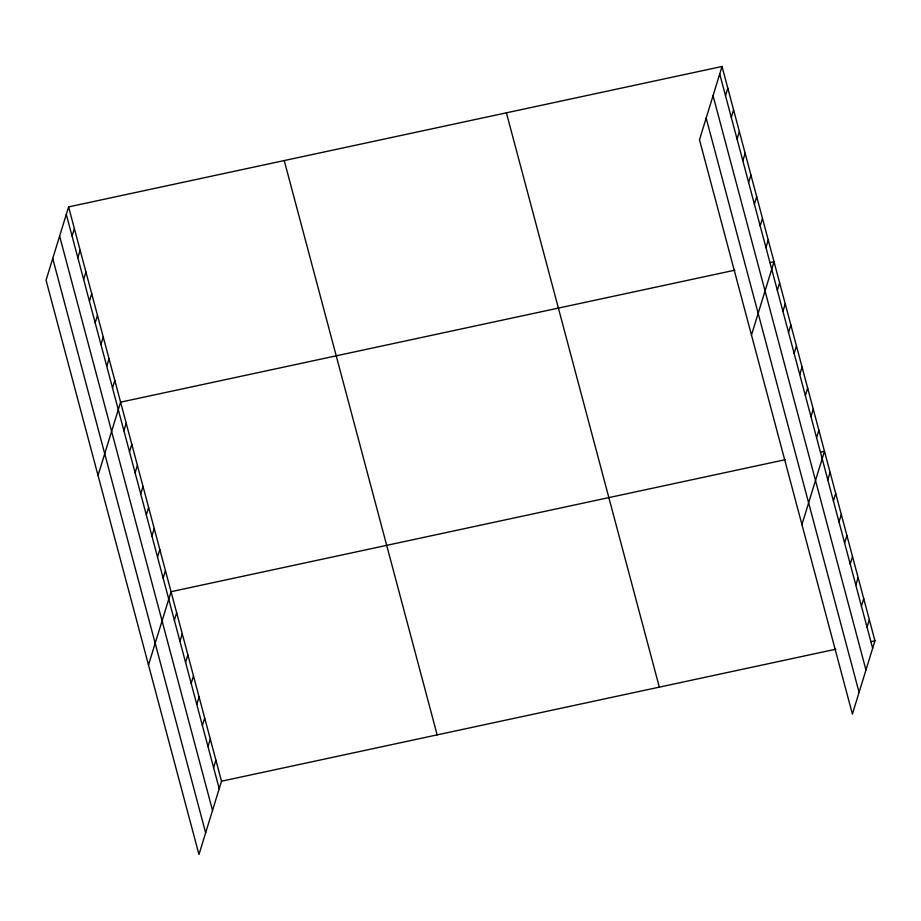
<?xml version="1.0" encoding="UTF-8"?>
<svg xmlns="http://www.w3.org/2000/svg" width="921" height="921" viewBox="0 0 921 921"><rect width="100%" height="100%" fill="white"/><g stroke="black" fill="none" stroke-linecap="round" stroke-linejoin="round"><path stroke-width="1.38" d="M68.603 206.903L46.05 280.203L198.971 854.515L221.512 781.215L68.603 206.903L722.029 66.485L874.95 640.797L852.397 714.097L699.488 139.785L722.029 66.485M72.068 236.087L74.371 228.592M77.848 257.788L80.15 250.293M83.627 279.477L85.929 271.994M89.406 301.179L91.709 293.684M95.174 322.868L97.488 315.385M100.953 344.569L103.256 337.074M106.732 366.259L109.035 358.776M112.512 387.96L114.814 380.477M98.04 475.466L120.593 402.166L734.946 270.152M123.898 430.717L126.2 423.223M129.504 451.774L131.807 444.279M135.111 472.83L137.413 465.347M140.717 493.886L143.02 486.403M146.324 514.943L148.626 507.459M151.93 536.01L154.233 528.516M157.537 557.067L159.84 549.572M163.144 578.123L165.446 570.629M148.5 664.985L171.053 591.696L785.406 459.671M174.357 620.236L176.659 612.753M179.963 641.292L182.266 633.809M185.57 662.36L187.872 654.866M191.177 683.417L193.479 675.922M196.783 704.473L199.086 696.978M202.39 725.529L204.692 718.046M207.996 746.586L210.299 739.103M213.603 767.642L215.905 760.159M725.506 95.669L727.809 88.186M731.286 117.37L733.588 109.875M737.065 139.059L739.367 131.576M742.833 160.761L745.147 153.277M748.612 182.462L750.914 174.967M754.391 204.151L756.694 196.668M760.17 225.852L762.473 218.358M765.95 247.542L768.252 240.059M751.478 335.048L774.031 261.748L769.979 262.623M777.324 290.299L779.638 282.816M782.931 311.356L785.245 303.872M788.537 332.412L790.851 324.929M794.144 353.48L796.458 345.985M799.762 374.536L802.064 367.042M805.368 395.593L807.671 388.098M810.975 416.649L813.278 409.166M816.582 437.705L818.884 430.222M801.938 524.579L824.491 451.278L820.45 452.142M827.795 479.829L830.097 472.335M833.401 500.886L835.704 493.391M839.008 521.942L841.31 514.448M844.615 542.999L846.917 535.515M850.221 564.055L852.524 556.572M855.828 585.111L858.13 577.628M861.434 606.179L863.737 598.685M867.041 627.236L869.343 619.741M221.512 781.215L835.865 649.201M870.909 641.672L874.95 640.797M719.727 73.979L872.648 648.292M713.05 95.692L865.97 670.004M706.165 118.072L859.086 692.385M506.4 112.823L659.321 687.135M284.232 160.565L437.153 734.877M66.3 214.386L219.21 788.71M59.612 236.11L212.532 810.422M52.727 258.479L205.648 832.791"/></g></svg>
